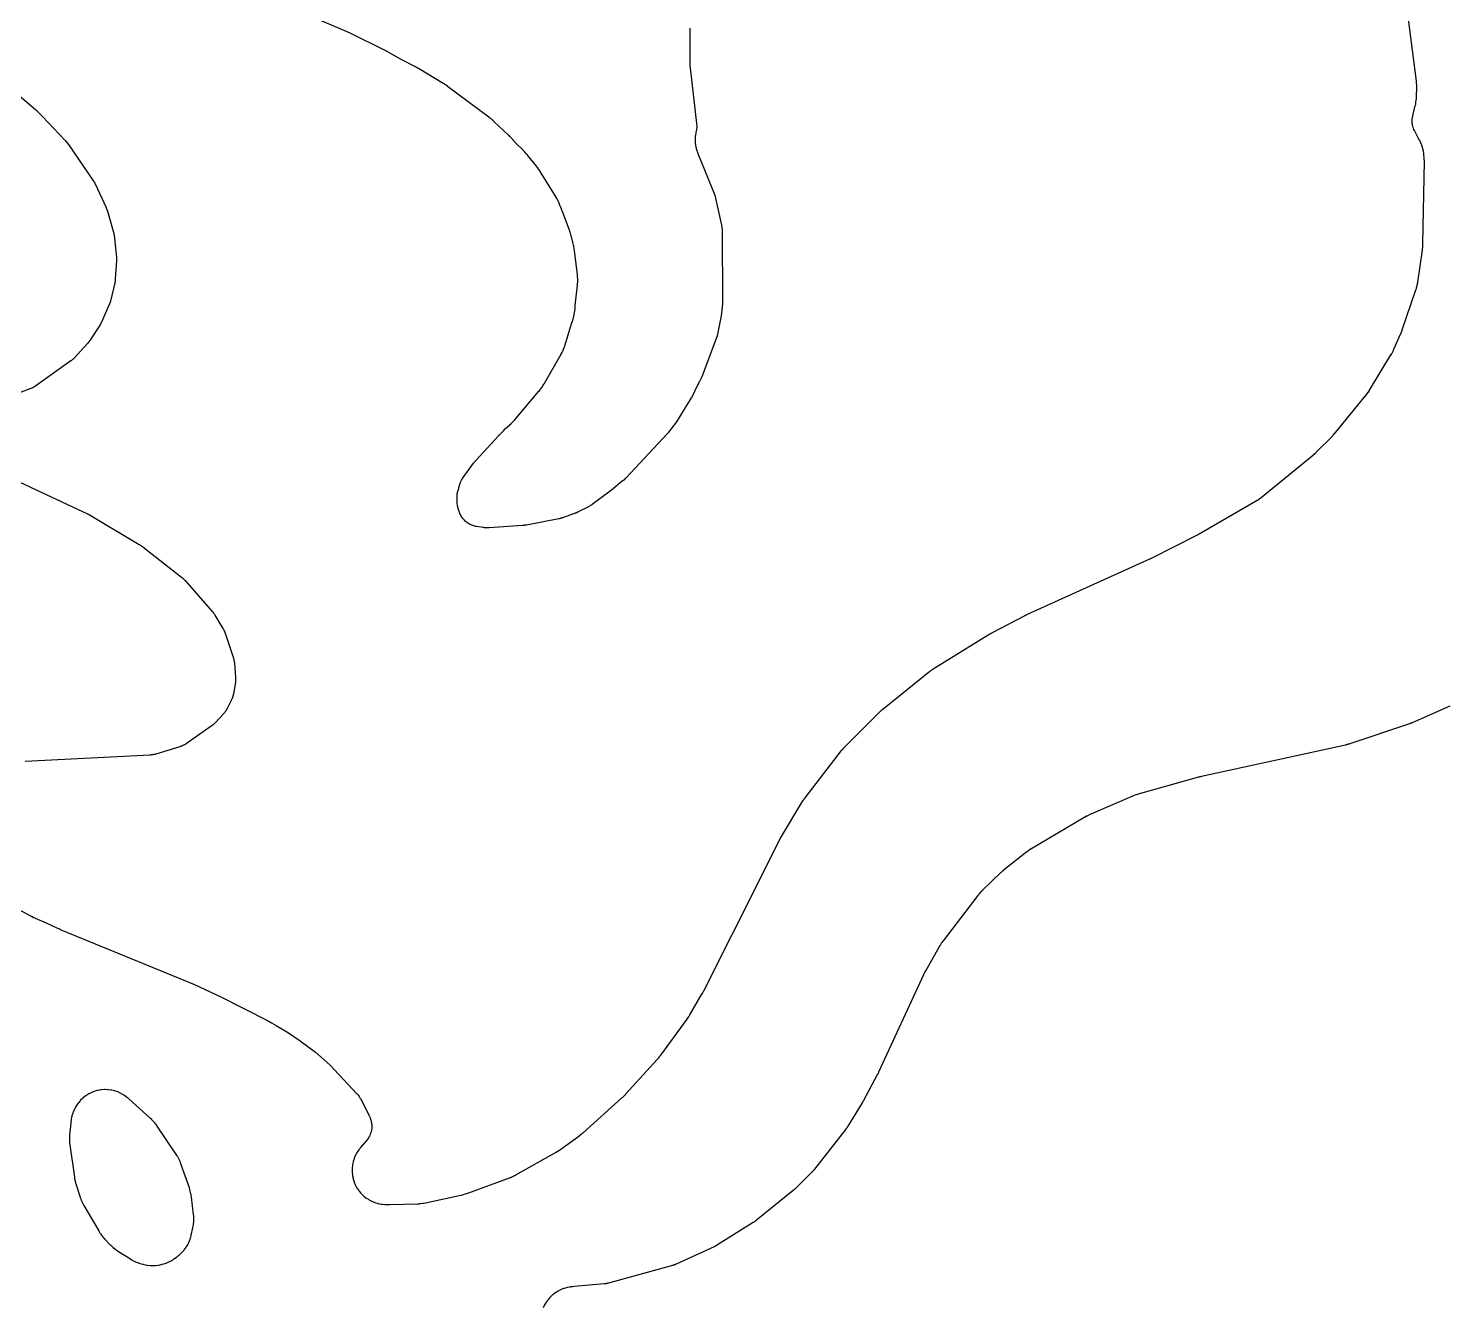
# Model space of a CAD drawing. Header units: millimetres. Extents: x 0 to 300, y 0 to 300.
# Drawn here: x 130.1 to 233.8, y 113.4 to 206.8 of the extents above; entities that cross this region are included whole.
import ezdxf

# ---------------------------------------------------------------- set-up
doc = ezdxf.new("R2010")
doc.units = ezdxf.units.MM
doc.layers.add('CUT', color=7, linetype='CONTINUOUS')

msp = doc.modelspace()

# ---------------------------------------------------------------- linework, layer by layer
at = {"layer": 'CUT'}
for points in [[(129.1322, 142.5927), (130.2944, 141.9676), (130.3077, 141.9607), (130.3944, 141.9168), (130.4078, 141.9102), (130.5181, 141.8578), (130.5317, 141.8515), (130.6205, 141.812), (130.6342, 141.8061), (131.4474, 141.4683), (132.253, 141.0771), (132.2608, 141.0734), (132.3156, 141.0477), (132.3241, 141.0439), (132.3928, 141.013), (132.4012, 141.0093), (132.4559, 140.9857), (132.4649, 140.9819), (142.2694, 136.9457), (144.1982, 136.0679), (147.6075, 134.3345), (147.9014, 134.1623), (148.2235, 133.9736), (148.7695, 133.6537), (149.1372, 133.4383), (149.9815, 132.8534), (151.0929, 132.0103), (152.1545, 131.0892), (154.1285, 128.986), (154.1355, 128.9784), (154.1463, 128.9666), (154.1639, 128.9469), (154.1871, 128.92), (154.2073, 128.8959), (154.21, 128.8924), (154.2434, 128.8483), (154.287, 128.7867), (154.3261, 128.7267), (154.3519, 128.6832), (154.3725, 128.6467), (154.379, 128.6346), (154.3838, 128.6255), (155.0188, 127.4018), (155.0241, 127.3915), (155.0311, 127.3775), (155.0509, 127.3355), (155.0729, 127.2855), (155.1019, 127.2105), (155.1267, 127.1368), (155.1492, 127.0587), (155.1622, 127.0039), (155.172, 126.9577), (155.1748, 126.9426), (155.1768, 126.9312), (155.191, 126.8484), (155.1972, 126.8055), (155.2068, 126.7268), (155.2131, 126.6404), (155.2145, 126.5827), (155.2125, 126.4961), (155.2084, 126.4386), (155.198, 126.3525), (155.1884, 126.2957), (155.1698, 126.2111), (155.1548, 126.1554), (155.1282, 126.0729), (155.1078, 126.019), (155.0734, 125.9395), (155.0479, 125.8877), (155.006, 125.8119), (154.9757, 125.7628), (154.9267, 125.6914), (154.8787, 125.6282), (154.8517, 125.5943), (154.3966, 125.0513), (154.3871, 125.0397), (154.3266, 124.9638), (154.3174, 124.952), (154.2822, 124.9054), (154.2648, 124.8812), (154.157, 124.7229), (154.1259, 124.6719), (154.0356, 124.506), (154.0097, 124.4521), (153.9363, 124.2781), (153.9159, 124.2219), (153.8603, 124.0414), (153.8455, 123.9835), (153.8081, 123.7984), (153.7992, 123.7393), (153.7803, 123.5513), (153.7774, 123.4917), (153.7773, 123.3028), (153.7803, 123.2431), (153.799, 123.0552), (153.8079, 122.9961), (153.8453, 122.8109), (153.86, 122.753), (153.9155, 122.5725), (153.9359, 122.5163), (154.0092, 122.3422), (154.0351, 122.2884), (154.1253, 122.1224), (154.1564, 122.0714), (154.2627, 121.9152), (154.2987, 121.8676), (154.42, 121.7228), (154.4606, 121.6789), (154.5957, 121.5469), (154.6404, 121.5073), (154.7879, 121.3894), (154.8364, 121.3544), (154.995, 121.2517), (155.0467, 121.2218), (155.2146, 121.1354), (155.269, 121.1107), (155.4448, 121.0414), (155.5014, 121.0223), (155.6831, 120.9709), (155.7413, 120.9575), (155.9273, 120.9244), (155.9866, 120.9168), (156.1775, 120.9022), (156.2074, 120.9006), (156.2657, 120.899), (156.2806, 120.8988), (156.3777, 120.8986), (156.3927, 120.8988), (156.5078, 120.9014), (156.5089, 120.9015), (158.5557, 120.9485), (158.57, 120.949), (158.6624, 120.9533), (158.6766, 120.9541), (158.732, 120.9581), (158.7603, 120.9607), (158.9439, 120.9825), (158.9721, 120.9865), (159.0269, 120.9956), (159.0409, 120.9981), (159.1318, 121.0155), (159.1457, 121.0184), (161.7151, 121.5733), (161.7354, 121.5781), (161.8669, 121.6113), (161.887, 121.6168), (162.0504, 121.6642), (162.0704, 121.6703), (162.1992, 121.7126), (162.219, 121.7195), (165.2698, 122.8396), (165.2812, 122.8439), (165.3552, 122.8728), (165.3665, 122.8774), (165.4106, 122.8956), (165.433, 122.9054), (165.5771, 122.9721), (165.599, 122.9828), (165.6415, 123.0046), (165.6523, 123.0103), (165.7222, 123.048), (165.7329, 123.0539), (168.6733, 124.7171), (168.6878, 124.7256), (168.7812, 124.7819), (168.7954, 124.7908), (168.9106, 124.8647), (168.9246, 124.874), (169.0147, 124.9355), (169.0284, 124.9451), (170.3366, 125.8922), (170.349, 125.9015), (170.429, 125.9626), (170.4412, 125.9721), (170.5396, 126.0514), (170.5515, 126.0613), (170.6282, 126.1264), (170.6399, 126.1366), (173.503, 128.6984), (173.5143, 128.7088), (173.5871, 128.7773), (173.5981, 128.788), (173.6872, 128.8764), (173.698, 128.8874), (173.7672, 128.9596), (173.7777, 128.9708), (176.0525, 131.4706), (176.0633, 131.4828), (176.1323, 131.5628), (176.1427, 131.5753), (176.2266, 131.6781), (176.2367, 131.6908), (176.3012, 131.7745), (176.311, 131.7875), (178.2368, 134.4293), (178.2455, 134.4416), (178.3012, 134.5222), (178.3097, 134.5347), (178.3771, 134.6377), (178.3852, 134.6504), (178.4368, 134.7337), (178.4445, 134.7466), (179.3483, 136.2913), (179.3527, 136.2991), (179.3835, 136.3536), (179.3882, 136.362), (179.4255, 136.4305), (179.43, 136.4389), (179.4586, 136.4935), (179.4632, 136.5025), (183.5692, 144.6737), (183.5693, 144.6738), (183.5998, 144.7345), (183.6004, 144.7359), (184.9878, 147.4967), (184.9908, 147.5028), (184.9981, 147.517), (185.0012, 147.523), (185.0088, 147.5375), (185.0127, 147.5449), (185.0219, 147.5621), (185.0258, 147.5695), (185.0305, 147.578), (185.0345, 147.5854), (185.0441, 147.6025), (185.0482, 147.6098), (185.0504, 147.6135), (185.0553, 147.6221), (185.067, 147.6421), (185.0721, 147.6507), (186.6979, 150.3623), (186.7049, 150.3737), (186.7213, 150.4002), (186.7285, 150.4116), (186.7372, 150.4251), (186.7444, 150.4363), (186.7616, 150.4622), (186.769, 150.4732), (186.7776, 150.4859), (186.7852, 150.4968), (186.8032, 150.5222), (186.8109, 150.5331), (186.8205, 150.5462), (186.8284, 150.5569), (186.8471, 150.5818), (186.8552, 150.5924), (189.5183, 154.0332), (189.5271, 154.0444), (189.5479, 154.0704), (189.5568, 154.0814), (189.5679, 154.0948), (189.5771, 154.1057), (189.5986, 154.131), (189.6079, 154.1418), (189.6187, 154.154), (189.6282, 154.1646), (189.6506, 154.1892), (189.6602, 154.1997), (189.6721, 154.2124), (189.6819, 154.2227), (189.7051, 154.2465), (189.715, 154.2567), (192.3349, 156.8773), (192.3435, 156.8859), (192.3638, 156.9056), (192.3726, 156.914), (192.3833, 156.9242), (192.3922, 156.9325), (192.413, 156.9517), (192.422, 156.9598), (192.4323, 156.9692), (192.4414, 156.9772), (192.4627, 156.9958), (192.4719, 157.0038), (192.4832, 157.0134), (192.4925, 157.0211), (192.5143, 157.0392), (192.5237, 157.0469), (195.978, 159.8272), (195.989, 159.8359), (196.0147, 159.8559), (196.0257, 159.8644), (196.0393, 159.8747), (196.0505, 159.883), (196.0768, 159.9022), (196.0882, 159.9104), (196.1013, 159.9196), (196.1127, 159.9276), (196.1396, 159.946), (196.1512, 159.9538), (196.1654, 159.9632), (196.1771, 159.9708), (196.2045, 159.9883), (196.2163, 159.9958), (200.3486, 162.5499), (200.3543, 162.5534), (200.3675, 162.5615), (200.3732, 162.5649), (200.3869, 162.5731), (200.3939, 162.5772), (200.4104, 162.5869), (200.4175, 162.591), (200.4256, 162.5957), (200.4328, 162.5997), (200.4494, 162.6091), (200.4566, 162.613), (200.4603, 162.6151), (200.4688, 162.6197), (200.4887, 162.6303), (200.4973, 162.6349), (202.9218, 163.9001), (202.9264, 163.9025), (202.9373, 163.9081), (202.9419, 163.9104), (202.9529, 163.916), (202.9586, 163.9189), (202.9719, 163.9255), (202.9776, 163.9283), (202.9842, 163.9316), (202.99, 163.9343), (203.0034, 163.9408), (203.0085, 163.9432), (203.0194, 163.9483), (203.035, 163.9555), (203.0419, 163.9587), (212.0376, 168.0206), (212.0435, 168.0233), (212.0844, 168.0423), (212.0907, 168.0453), (212.1415, 168.0696), (212.1476, 168.0726), (212.1875, 168.0923), (212.1941, 168.0955), (215.4632, 169.7565), (215.4701, 169.76), (215.5175, 169.7849), (215.5248, 169.7888), (215.5835, 169.8206), (215.5906, 169.8245), (215.6367, 169.8503), (215.6442, 169.8546), (219.7513, 172.2313), (219.761, 172.2371), (219.8282, 172.2777), (219.8382, 172.2839), (219.8818, 172.3113), (219.9025, 172.325), (220.0299, 172.413), (220.0493, 172.4269), (220.0824, 172.4518), (220.0913, 172.4586), (220.1525, 172.5064), (220.1624, 172.5143), (223.8947, 175.5567), (223.9065, 175.5665), (223.9818, 175.6312), (223.9933, 175.6413), (224.0859, 175.725), (224.0971, 175.7354), (224.1691, 175.8038), (224.18, 175.8145), (225.3611, 176.9967), (225.3713, 177.0072), (225.4366, 177.0758), (225.4465, 177.0865), (225.5264, 177.1746), (225.5361, 177.1856), (225.598, 177.2573), (225.6074, 177.2685), (227.768, 179.8984), (227.7813, 179.9153), (227.866, 180.0263), (227.8788, 180.0436), (227.98, 180.1865), (227.9921, 180.2043), (228.0686, 180.321), (228.0801, 180.3392), (229.6383, 182.9126), (229.6479, 182.9291), (229.7089, 183.0374), (229.718, 183.0542), (229.7901, 183.1925), (229.7987, 183.2096), (229.8526, 183.3216), (229.8606, 183.3389), (230.3463, 184.4355), (230.3516, 184.4477), (230.3846, 184.527), (230.3896, 184.5392), (230.4289, 184.6397), (230.4335, 184.652), (230.4631, 184.7327), (230.4675, 184.7452), (231.4627, 187.662), (231.467, 187.6752), (231.4941, 187.7608), (231.4981, 187.774), (231.5131, 187.8259), (231.5202, 187.8526), (231.5623, 188.0271), (231.5682, 188.0541), (231.5784, 188.1071), (231.5809, 188.1207), (231.5959, 188.2092), (231.598, 188.2229), (231.9381, 190.5587), (231.9406, 190.5777), (231.9546, 190.7014), (231.9564, 190.7204), (231.969, 190.8762), (231.9702, 190.8953), (231.9763, 191.0196), (231.9769, 191.0388), (232.0784, 197.0667), (232.0785, 197.0839), (232.0772, 197.1958), (232.0767, 197.213), (232.074, 197.2801), (232.0716, 197.3144), (232.0498, 197.5369), (232.0454, 197.5711), (232.035, 197.6374), (232.0321, 197.6544), (232.0116, 197.7643), (232.0083, 197.7812), (231.9888, 197.8712), (231.9857, 197.8848), (231.9647, 197.9724), (231.9613, 197.9858), (231.9474, 198.0382), (231.9397, 198.0648), (231.8863, 198.2343), (231.8672, 198.2863), (231.7984, 198.4502), (231.7871, 198.4755), (231.7639, 198.5244), (231.7578, 198.5368), (231.7172, 198.6173), (231.7108, 198.6296), (231.375, 199.2592), (231.3541, 199.3011), (231.3177, 199.3789), (231.2824, 199.4657), (231.262, 199.5246), (231.2359, 199.6146), (231.2217, 199.6753), (231.2052, 199.7675), (231.1974, 199.8294), (231.1905, 199.9228), (231.1892, 199.9852), (231.1921, 200.0788), (231.1973, 200.141), (231.2099, 200.2338), (231.2259, 200.3182), (231.2358, 200.364), (231.3213, 200.7145), (231.419, 201.1153), (231.4226, 201.131), (231.4446, 201.233), (231.4478, 201.2487), (231.4593, 201.3103), (231.4644, 201.342), (231.4919, 201.5487), (231.4953, 201.5807), (231.5002, 201.6431), (231.5012, 201.6591), (231.5066, 201.7633), (231.5073, 201.7794), (231.5237, 202.4335), (231.5239, 202.4442), (231.5244, 202.519), (231.5244, 202.5302), (231.5238, 202.5793), (231.5231, 202.6029), (231.5156, 202.75), (231.514, 202.7727), (231.5105, 202.812), (231.5095, 202.8227), (231.5016, 202.8962), (231.5002, 202.9082), (230.2987, 212.3523)], [(178.4312, 206.7606), (178.431, 206.747), (178.4304, 204.3046), (178.4307, 204.287), (178.434, 204.1728), (178.4348, 204.1552), (178.4431, 204.0121), (178.4444, 203.9946), (178.4544, 203.8808), (178.4562, 203.8633), (178.9335, 199.8008), (178.938, 199.7502), (178.9429, 199.6705), (178.9437, 199.6506), (178.9437, 199.65), (178.9438, 199.6273), (178.9438, 199.6173), (178.9439, 199.6007), (178.9435, 199.5498), (178.9401, 199.4911), (178.9307, 199.4032), (178.9182, 199.3232), (178.9103, 199.2798), (178.9079, 199.2687), (178.8825, 199.1509), (178.8772, 199.1236), (178.8477, 198.9479), (178.841, 198.8929), (178.8282, 198.7195), (178.8266, 198.6643), (178.8298, 198.4897), (178.8333, 198.4346), (178.8525, 198.2611), (178.8611, 198.2066), (178.8962, 198.0355), (178.9097, 197.982), (178.961, 197.8126), (178.9697, 197.7864), (178.9877, 197.7356), (178.9924, 197.7226), (179.0243, 197.6387), (179.0294, 197.6259), (180.269, 194.5779), (180.7539, 192.385), (180.7563, 192.3736), (180.7595, 192.3583), (180.7678, 192.3124), (180.7796, 192.2356), (180.7842, 192.2016), (180.7875, 192.1674), (180.7916, 192.1131), (180.7919, 192.1025), (180.7921, 192.0894), (180.7922, 192.0797), (180.8172, 186.6364), (180.7361, 185.7771), (180.4792, 184.5469), (180.4575, 184.4432), (180.4527, 184.4198), (180.4279, 184.3013), (179.3665, 181.4374), (179.3093, 181.322), (179.2596, 181.2217), (179.1383, 180.9768), (179.0315, 180.7613), (178.5503, 179.7899), (178.5436, 179.779), (177.4571, 178.0374), (177.0533, 177.4942), (176.9153, 177.3086), (176.9026, 177.2915), (176.8641, 177.2397), (176.8205, 177.1811), (173.7596, 173.9275), (173.7494, 173.9167), (173.7252, 173.8919), (173.7175, 173.8841), (173.6114, 173.7836), (173.6064, 173.779), (173.5952, 173.7692), (173.5816, 173.7573), (173.5703, 173.7476), (173.5438, 173.7253), (173.5324, 173.7158), (172.7092, 173.0448), (171.3149, 172.002), (171.3069, 171.9961), (171.2946, 171.9871), (171.2739, 171.9724), (171.2459, 171.9532), (171.2208, 171.9365), (171.2006, 171.9236), (171.1891, 171.9163), (171.1847, 171.9136), (171.1593, 171.8984), (171.1021, 171.8656), (171.0674, 171.8467), (171.0556, 171.8405), (171.0468, 171.836), (170.2889, 171.4544), (170.2766, 171.4483), (170.2478, 171.4344), (170.2354, 171.4285), (170.2202, 171.4214), (170.2078, 171.4157), (170.1786, 171.4026), (170.166, 171.3971), (170.1515, 171.3909), (170.1389, 171.3856), (170.1093, 171.3734), (170.0965, 171.3683), (170.081, 171.3622), (170.0682, 171.3572), (170.0382, 171.346), (170.0253, 171.3412), (169.1473, 171.0261), (169.1406, 171.0237), (169.1248, 171.0182), (169.1219, 171.0172), (169.0912, 171.0072), (169.0294, 170.9882), (169.008, 170.9821), (168.9781, 170.9745), (168.8985, 170.9561), (168.8641, 170.9488), (166.5094, 170.4996), (166.4962, 170.4972), (166.4653, 170.4917), (166.452, 170.4895), (166.4361, 170.487), (166.4229, 170.485), (166.3921, 170.4805), (166.3789, 170.4787), (166.3637, 170.4767), (166.3504, 170.4751), (166.3194, 170.4715), (166.3061, 170.4701), (166.2899, 170.4685), (166.2766, 170.4673), (166.2455, 170.4646), (166.2321, 170.4636), (163.7788, 170.2927), (163.7663, 170.2919), (163.7493, 170.291), (163.6989, 170.2896), (163.6148, 170.2896), (163.5777, 170.2904), (163.5406, 170.2928), (163.4568, 170.2999), (163.4067, 170.3055), (163.3898, 170.3079), (163.3774, 170.3098), (162.8612, 170.3902), (162.8189, 170.3978), (162.7417, 170.4137), (162.6583, 170.435), (162.6036, 170.4518), (162.5227, 170.481), (162.4698, 170.5029), (162.392, 170.5397), (162.3414, 170.5666), (162.2675, 170.6106), (162.2198, 170.6423), (162.1504, 170.6931), (162.1059, 170.7292), (162.0417, 170.7865), (161.9854, 170.8417), (161.9555, 170.8725), (161.9464, 170.8824), (161.9145, 170.9187), (161.8579, 170.9869), (161.8002, 171.0645), (161.7647, 171.1181), (161.7156, 171.2015), (161.686, 171.2586), (161.6462, 171.3467), (161.6142, 171.4293), (161.5979, 171.4748), (161.5262, 171.6935), (161.5226, 171.7048), (161.5178, 171.7201), (161.5048, 171.7658), (161.4909, 171.82), (161.4742, 171.9007), (161.4615, 171.9794), (161.4522, 172.0621), (161.4483, 172.1197), (161.4464, 172.168), (161.4462, 172.1837), (161.4462, 172.1956), (161.4463, 172.5602), (161.4464, 172.5709), (161.4466, 172.5876), (161.4473, 172.6151), (161.4489, 172.6519), (161.4509, 172.6846), (161.4513, 172.6892), (161.4577, 172.7465), (161.4689, 172.8242), (161.4826, 172.8975), (161.4944, 172.9487), (161.5052, 172.991), (161.5091, 173.0047), (161.512, 173.015), (161.6463, 173.4706), (161.6501, 173.4829), (161.6552, 173.4995), (161.6719, 173.5482), (161.693, 173.6048), (161.7284, 173.6866), (161.7665, 173.764), (161.8103, 173.8428), (161.8432, 173.8956), (161.872, 173.939), (161.8819, 173.953), (161.8894, 173.9634), (162.6464, 175.0023), (162.6536, 175.012), (162.6704, 175.0345), (162.6777, 175.0441), (162.6867, 175.0557), (162.6941, 175.0652), (162.7115, 175.0872), (162.7191, 175.0966), (162.7278, 175.1074), (162.7355, 175.1167), (162.7535, 175.1382), (162.7613, 175.1474), (162.7709, 175.1585), (162.7788, 175.1676), (162.7974, 175.1887), (162.8054, 175.1977), (164.4808, 177.0447), (164.4847, 177.0477), (164.4957, 177.0568), (164.5384, 177.0927), (164.5598, 177.1116), (164.6959, 177.2376), (164.7163, 177.2575), (164.7554, 177.2973), (164.7653, 177.3076), (164.8287, 177.3754), (164.8383, 177.3859), (164.9838, 177.549), (165.2986, 177.8215), (165.3068, 177.8288), (165.3634, 177.8797), (165.3718, 177.8873), (165.4083, 177.9214), (165.4256, 177.9382), (165.5311, 178.0449), (165.5471, 178.0617), (165.5742, 178.0913), (165.5815, 178.0994), (165.6313, 178.1559), (165.6393, 178.1651), (167.4204, 180.2681), (167.4293, 180.2788), (167.4861, 180.3493), (167.4948, 180.3602), (167.528, 180.4033), (167.5445, 180.4258), (167.6481, 180.5742), (167.6636, 180.5974), (167.6748, 180.6151), (167.6865, 180.6322), (167.7206, 180.6847), (167.7292, 180.6982), (167.7836, 180.7871), (167.7918, 180.8008), (169.042, 182.9695), (169.0506, 182.985), (169.1051, 183.0862), (169.1132, 183.1019), (169.1441, 183.1636), (169.159, 183.1956), (169.2495, 183.4067), (169.2625, 183.4396), (169.2858, 183.5045), (169.2916, 183.5212), (169.3274, 183.6304), (169.3326, 183.6473), (169.672, 184.7964), (169.8528, 185.3212), (169.858, 185.337), (169.8903, 185.4399), (169.895, 185.4559), (169.9015, 185.4788), (169.9019, 185.48), (169.9066, 185.4958), (169.9242, 185.5578), (169.9323, 185.5899), (169.9793, 185.7993), (169.9856, 185.8317), (169.9962, 185.8953), (169.9987, 185.9116), (170.0055, 185.9607), (170.028, 186.0695), (170.0361, 186.1188), (170.0554, 186.2779), (170.0579, 186.3028), (170.0617, 186.3515), (170.0626, 186.3639), (170.0673, 186.445), (170.0679, 186.4575), (170.0706, 186.5299), (170.2349, 188.0097), (170.2365, 188.027), (170.2457, 188.1399), (170.2469, 188.1572), (170.2505, 188.2251), (170.2513, 188.2599), (170.25, 188.4861), (170.2488, 188.5209), (170.2463, 188.5607), (170.2462, 188.5624), (170.2419, 188.6297), (170.2405, 188.6469), (170.23, 188.7588), (170.2281, 188.776), (170.2276, 188.7799), (169.9909, 190.7002), (169.9888, 190.7159), (169.9735, 190.8177), (169.971, 190.8333), (169.9602, 190.8942), (169.9538, 190.9252), (169.9073, 191.1257), (169.8993, 191.1563), (169.8821, 191.2157), (169.8775, 191.2309), (169.8464, 191.329), (169.8414, 191.3441), (169.8409, 191.3455), (169.8113, 191.4308), (169.7959, 191.5138), (169.7929, 191.5291), (169.7803, 191.5886), (169.773, 191.6189), (169.7208, 191.8146), (169.712, 191.8446), (169.6932, 191.9025), (169.6882, 191.9172), (169.6546, 192.0128), (169.6492, 192.0275), (169.1609, 193.3059), (169.1294, 193.3969), (169.1285, 193.3996), (169.1234, 193.4135), (169.0895, 193.504), (169.0841, 193.5178), (169.0624, 193.5717), (169.0506, 193.5989), (169.0415, 193.6187), (168.9342, 193.8995), (168.929, 193.9126), (168.8942, 193.9977), (168.8887, 194.0107), (168.8666, 194.0613), (168.8547, 194.087), (168.7733, 194.2517), (168.7601, 194.2767), (168.7334, 194.325), (168.7264, 194.3373), (168.6799, 194.4166), (168.6726, 194.4287), (167.5099, 196.3108), (167.4996, 196.327), (167.4307, 196.431), (167.4198, 196.4468), (167.3292, 196.5744), (167.3179, 196.5898), (167.2425, 196.6892), (167.2306, 196.7043), (166.587, 197.498), (166.5765, 197.5107), (166.5065, 197.5922), (166.4956, 197.6046), (166.405, 197.7045), (166.3937, 197.7166), (166.3194, 197.7942), (166.3078, 197.806), (165.7154, 198.3911), (165.5146, 198.628), (165.5036, 198.6407), (165.4306, 198.7221), (165.4192, 198.7344), (165.3248, 198.8339), (165.3131, 198.846), (165.3021, 198.8569), (165.2345, 198.9243), (165.2224, 198.9361), (164.1387, 199.9585), (164.1261, 199.9701), (164.0431, 200.044), (164.0302, 200.0552), (164.0264, 200.0584), (164.0195, 200.0645), (164.0066, 200.0757), (163.8999, 200.1653), (163.8867, 200.1761), (163.7997, 200.2451), (163.7862, 200.2555), (163.7555, 200.2784), (163.7505, 200.2823), (160.7551, 202.5226), (160.7427, 202.5316), (160.6621, 202.5888), (160.6495, 202.5974), (160.5465, 202.6667), (160.5337, 202.675), (160.4502, 202.7281), (160.4373, 202.736), (158.6349, 203.8182), (158.6268, 203.8229), (158.5706, 203.8555), (158.5619, 203.8604), (158.4912, 203.8999), (158.4826, 203.9046), (158.4262, 203.9348), (158.4169, 203.9397), (157.3604, 204.4825), (156.2965, 205.0875), (156.2889, 205.0917), (156.2359, 205.1209), (156.2277, 205.1253), (156.161, 205.1606), (156.1529, 205.1648), (156.0998, 205.1919), (156.0911, 205.1963), (153.6379, 206.398), (153.631, 206.4013), (153.583, 206.4241), (153.5755, 206.4275), (153.5152, 206.4551), (153.5078, 206.4584), (153.4642, 206.4777), (153.4258, 206.4951), (153.4159, 206.4994), (151.4182, 207.36)], [(129.3432, 201.9595), (130.6545, 200.8298), (130.6614, 200.8238), (130.6775, 200.8096), (130.6844, 200.8035), (130.6928, 200.796), (130.6996, 200.7898), (130.7122, 200.7782), (130.7137, 200.7768), (130.7295, 200.7618), (130.7362, 200.7553), (130.7443, 200.7473), (130.751, 200.7408), (130.7664, 200.7255), (130.773, 200.7188), (131.1727, 200.3127), (132.8288, 198.5615), (132.8294, 198.5607), (132.8312, 198.5584), (132.8429, 198.5439), (133.0571, 198.2766), (134.8548, 195.6725), (134.8602, 195.6646), (134.8685, 195.6523), (134.8818, 195.632), (134.8992, 195.6048), (134.9142, 195.5802), (134.9259, 195.5605), (134.9325, 195.5491), (134.935, 195.5449), (134.9487, 195.5201), (134.9783, 195.4644), (134.9953, 195.4306), (135.0008, 195.4191), (135.0049, 195.4105), (135.81, 193.6823), (135.8138, 193.6741), (135.8197, 193.6612), (135.8291, 193.6398), (135.8412, 193.6109), (135.8517, 193.5852), (135.8596, 193.5646), (135.8641, 193.5528), (135.8657, 193.5484), (135.8749, 193.5226), (135.8942, 193.465), (135.9052, 193.4303), (135.9086, 193.4184), (135.9111, 193.4097), (136.3702, 191.7769), (136.3705, 191.7757), (136.3842, 191.7223), (136.3859, 191.7157), (136.3897, 191.7001), (136.3899, 191.6996), (136.3905, 191.697), (136.3969, 191.6682), (136.4016, 191.6453), (136.4042, 191.6322), (136.4051, 191.6274), (136.4101, 191.5989), (136.4201, 191.5353), (136.4253, 191.4971), (136.4268, 191.4841), (136.4278, 191.4745), (136.4831, 190.937), (136.571, 190.0572), (136.5719, 190.0476), (136.5732, 190.0325), (136.5751, 190.0079), (136.5771, 189.9756), (136.5784, 189.9466), (136.5791, 189.9233), (136.5793, 189.9101), (136.5794, 189.9052), (136.5794, 189.8765), (136.5785, 189.827), (136.5774, 189.7975), (136.5766, 189.7844), (136.576, 189.7747), (136.4838, 188.4594), (136.4833, 188.4522), (136.482, 188.4353), (136.4817, 188.4322), (136.4784, 188.3996), (136.4707, 188.3344), (136.4685, 188.3177), (136.468, 188.3145), (136.4673, 188.3099), (136.4658, 188.3006), (136.4625, 188.2813), (136.447, 188.1999), (136.4401, 188.1673), (136.1312, 186.8521), (136.1288, 186.842), (136.1249, 186.8262), (136.118, 186.8002), (136.1083, 186.7655), (136.0992, 186.7348), (136.0978, 186.7303), (136.0919, 186.7137), (136.0673, 186.6476), (136.0516, 186.6083), (136.0459, 186.5952), (136.0417, 186.5855), (135.4951, 185.347), (135.4914, 185.3386), (135.4855, 185.3256), (135.4755, 185.3043), (135.4617, 185.2759), (135.449, 185.2508), (135.4386, 185.2311), (135.4327, 185.2198), (135.4304, 185.2157), (135.4169, 185.1916), (135.3897, 185.1451), (135.3794, 185.1282), (135.3728, 185.1178), (135.3678, 185.1101), (134.6216, 183.9675), (134.6176, 183.9614), (134.6082, 183.9473), (134.6065, 183.9447), (134.5963, 183.9301), (134.5626, 183.8835), (134.549, 183.8653), (134.5293, 183.8407), (134.4756, 183.7767), (134.4521, 183.7497), (133.4856, 182.6857), (133.4808, 182.6805), (133.477, 182.6763), (133.4218, 182.6233), (133.3955, 182.5991), (133.3683, 182.5759), (133.3056, 182.5247), (133.2672, 182.495), (133.254, 182.4854), (133.2441, 182.4783), (130.6712, 180.652), (130.6615, 180.6452), (130.6483, 180.6361), (130.6086, 180.6103), (130.5413, 180.5689), (130.5112, 180.5511), (130.4804, 180.5346), (130.4255, 180.5066), (130.3777, 180.4852), (130.3378, 180.4685), (130.3242, 180.4632), (130.3141, 180.4593), (127.658, 179.4593)], [(128.3742, 174.1528), (134.4455, 171.3198), (134.4557, 171.315), (134.4795, 171.3035), (134.4896, 171.2985), (134.502, 171.2924), (134.5121, 171.2873), (134.5355, 171.2752), (134.5455, 171.27), (134.557, 171.2639), (134.567, 171.2586), (134.5901, 171.246), (134.6, 171.2405), (134.6121, 171.2337), (134.6219, 171.2281), (134.6447, 171.2149), (134.6545, 171.2092), (138.2369, 169.076), (138.2491, 169.0686), (138.2775, 169.051), (138.2896, 169.0434), (138.3043, 169.034), (138.3163, 169.0262), (138.3442, 169.0078), (138.356, 168.9998), (138.3696, 168.9905), (138.3813, 168.9823), (138.4086, 168.963), (138.4202, 168.9547), (138.4343, 168.9443), (138.4457, 168.9358), (138.4723, 168.9156), (138.4837, 168.9069), (141.3185, 166.6873), (141.3266, 166.6809), (141.339, 166.6709), (141.3592, 166.6542), (141.3861, 166.6314), (141.4096, 166.6107), (141.4279, 166.5939), (141.4383, 166.5843), (141.4422, 166.5807), (141.4642, 166.5592), (141.5124, 166.5106), (141.5406, 166.4808), (141.5499, 166.4706), (141.5567, 166.4629), (143.5612, 164.1967), (143.5681, 164.1888), (143.5788, 164.1765), (143.596, 164.156), (143.6187, 164.128), (143.6385, 164.1028), (143.6538, 164.0826), (143.6624, 164.0709), (143.6656, 164.0666), (143.6837, 164.0409), (143.723, 163.983), (143.7457, 163.9478), (143.7531, 163.9357), (143.7585, 163.9268), (144.3396, 162.9527), (144.3456, 162.9424), (144.3537, 162.9285), (144.3765, 162.8865), (144.4127, 162.8156), (144.4281, 162.7839), (144.4422, 162.7516), (144.4726, 162.678), (144.4896, 162.6333), (144.495, 162.6181), (144.4989, 162.6069), (145.0946, 160.8419), (145.0989, 160.8289), (145.1045, 160.8114), (145.1196, 160.7588), (145.1422, 160.6704), (145.1512, 160.6311), (145.1585, 160.5915), (145.1729, 160.5014), (145.1798, 160.4472), (145.1816, 160.4288), (145.1829, 160.4152), (145.2663, 159.4034), (145.267, 159.3941), (145.2681, 159.3797), (145.2695, 159.3559), (145.2709, 159.3238), (145.2718, 159.2954), (145.2718, 159.2914), (145.2711, 159.2414), (145.2683, 159.1733), (145.2633, 159.1088), (145.2581, 159.0633), (145.253, 159.0257), (145.2511, 159.0135), (145.2496, 159.0043), (145.1121, 158.1851), (145.1102, 158.1741), (145.1075, 158.1593), (145.0985, 158.1156), (145.0866, 158.0645), (145.0659, 157.99), (145.0428, 157.9189), (145.0155, 157.8457), (144.9944, 157.7958), (144.9756, 157.7545), (144.9692, 157.7412), (144.9642, 157.7312), (144.6547, 157.1121), (144.65, 157.103), (144.6428, 157.0889), (144.6305, 157.0658), (144.6135, 157.0351), (144.598, 157.0081), (144.5958, 157.0043), (144.5662, 156.9581), (144.5241, 156.8965), (144.4818, 156.8396), (144.4504, 156.8006), (144.4235, 156.7688), (144.4146, 156.7587), (144.4078, 156.7511), (143.7952, 156.0748), (143.7865, 156.0653), (143.7747, 156.0527), (143.7387, 156.0162), (143.6769, 155.9571), (143.6491, 155.9315), (143.6202, 155.9072), (143.5536, 155.8536), (143.5127, 155.8226), (143.4987, 155.8125), (143.4882, 155.8051), (141.6502, 154.5291), (141.6405, 154.5225), (141.6274, 154.5136), (141.5879, 154.4884), (141.5406, 154.4599), (141.4692, 154.4212), (141.3984, 154.3869), (141.3229, 154.3545), (141.2697, 154.3344), (141.2246, 154.3188), (141.2098, 154.3141), (141.1986, 154.3107), (139.4443, 153.7794), (139.4312, 153.7755), (139.4135, 153.7705), (139.3605, 153.757), (139.2716, 153.7373), (139.2321, 153.7295), (139.1923, 153.7235), (139.1019, 153.7119), (139.0475, 153.7066), (139.0291, 153.7054), (139.0155, 153.7046), (129.9031, 153.2385)], [(233.9358, 157.2758), (231.1977, 156.0611), (231.1878, 156.0568), (231.1647, 156.0469), (231.1548, 156.0427), (231.1426, 156.0376), (231.1327, 156.0335), (231.1093, 156.0242), (231.0993, 156.0202), (231.0877, 156.0158), (231.0777, 156.0119), (231.0541, 156.0031), (231.044, 155.9994), (231.0316, 155.9949), (231.0215, 155.9914), (230.9977, 155.9831), (230.9875, 155.9797), (226.567, 154.5061), (226.5556, 154.5024), (226.5289, 154.4939), (226.5175, 154.4903), (226.5035, 154.486), (226.492, 154.4826), (226.4651, 154.4748), (226.4535, 154.4716), (226.4402, 154.4679), (226.4286, 154.4648), (226.4015, 154.4577), (226.3899, 154.4548), (226.3757, 154.4513), (226.364, 154.4485), (226.3367, 154.4421), (226.325, 154.4395), (215.8008, 152.1402), (215.793, 152.1385), (215.7388, 152.1259), (215.7305, 152.1239), (215.6632, 152.1072), (215.655, 152.1051), (215.602, 152.0912), (215.5933, 152.0889), (211.347, 150.9058), (211.3281, 150.9002), (211.2059, 150.8619), (211.1873, 150.8556), (211.0357, 150.8025), (211.0172, 150.7956), (210.8979, 150.7493), (210.8796, 150.7419), (207.7262, 149.3973), (207.7081, 149.3892), (207.5912, 149.3347), (207.5733, 149.326), (207.429, 149.2528), (207.4114, 149.2436), (207.2984, 149.1815), (207.2812, 149.1716), (203.3423, 146.8352), (203.3252, 146.8247), (203.2153, 146.7544), (203.1986, 146.7433), (203.0637, 146.6505), (203.0474, 146.6389), (202.9424, 146.5614), (202.9264, 146.5492), (201.4345, 145.369), (201.4231, 145.3597), (201.3493, 145.2984), (201.3381, 145.2888), (201.2474, 145.2096), (201.2365, 145.1997), (201.1658, 145.1348), (201.1551, 145.1247), (199.7896, 143.8069), (199.7822, 143.7996), (199.7305, 143.748), (199.7229, 143.7402), (199.6896, 143.7058), (199.6739, 143.6889), (199.5781, 143.5816), (199.5636, 143.5648), (199.5391, 143.5351), (199.5325, 143.527), (199.4874, 143.4707), (199.4801, 143.4614), (196.9313, 140.1441), (196.9188, 140.1273), (196.8394, 140.0162), (196.8275, 139.9988), (196.7329, 139.8561), (196.7216, 139.8384), (196.6503, 139.722), (196.6396, 139.7039), (195.6376, 137.9336), (195.6316, 137.9226), (195.5929, 137.8509), (195.5871, 137.8398), (195.5405, 137.7488), (195.5349, 137.7376), (195.4993, 137.6643), (195.4939, 137.653), (192.222, 130.5466), (192.2196, 130.5414), (192.2139, 130.5292), (192.2114, 130.524), (192.2055, 130.5116), (192.2025, 130.5052), (192.1952, 130.4903), (192.1921, 130.484), (192.1885, 130.4766), (192.1853, 130.4702), (192.1778, 130.4554), (192.1746, 130.4491), (192.1729, 130.4458), (192.169, 130.4384), (192.1599, 130.4211), (192.1559, 130.4137), (191.09, 128.4365), (191.0876, 128.4321), (191.082, 128.4218), (191.0795, 128.4173), (191.0738, 128.407), (191.0708, 128.4016), (191.0637, 128.389), (191.0607, 128.3837), (191.0572, 128.3775), (191.0541, 128.3722), (191.0468, 128.3597), (191.0441, 128.355), (191.0381, 128.345), (191.0296, 128.3307), (191.0258, 128.3245), (189.9827, 126.6205), (189.9758, 126.6095), (189.9597, 126.584), (189.9527, 126.5731), (189.9441, 126.56), (189.937, 126.5493), (189.9203, 126.5243), (189.913, 126.5137), (189.9045, 126.5015), (189.8971, 126.491), (189.8796, 126.4665), (189.872, 126.4561), (189.8627, 126.4434), (189.855, 126.4331), (189.8368, 126.4091), (189.8289, 126.3989), (187.5401, 123.4742), (187.5316, 123.4635), (187.5116, 123.4388), (187.503, 123.4282), (187.4924, 123.4154), (187.4835, 123.405), (187.4628, 123.3809), (187.4539, 123.3706), (187.4435, 123.3589), (187.4344, 123.3487), (187.4129, 123.3252), (187.4036, 123.3152), (187.3922, 123.3031), (187.3828, 123.2933), (187.3607, 123.2704), (187.3511, 123.2607), (186.1692, 122.0784), (186.1607, 122.0701), (186.1409, 122.0508), (186.1324, 122.0426), (186.1219, 122.0326), (186.1132, 122.0245), (186.0929, 122.0057), (186.0842, 121.9977), (186.074, 121.9886), (186.0652, 121.9807), (186.0444, 121.9625), (186.0354, 121.9548), (186.0244, 121.9454), (186.0153, 121.9377), (185.994, 121.92), (185.9849, 121.9125), (183.3018, 119.7421), (183.2911, 119.7336), (183.266, 119.7139), (183.2552, 119.7056), (183.2419, 119.6955), (183.231, 119.6873), (183.2053, 119.6684), (183.1942, 119.6604), (183.1814, 119.6513), (183.1702, 119.6434), (183.144, 119.6253), (183.1327, 119.6176), (183.1188, 119.6084), (183.1074, 119.6008), (183.0806, 119.5835), (183.0691, 119.5762), (180.4723, 117.953), (180.4599, 117.9454), (180.431, 117.928), (180.4186, 117.9206), (180.4033, 117.9118), (180.3907, 117.9046), (180.3613, 117.8881), (180.3486, 117.8811), (180.334, 117.8732), (180.3212, 117.8665), (180.2912, 117.8509), (180.2783, 117.8444), (180.2625, 117.8365), (180.2495, 117.8302), (180.219, 117.8156), (180.2059, 117.8094), (177.4453, 116.5434), (177.4371, 116.5397), (177.4243, 116.534), (177.4031, 116.5248), (177.3744, 116.5129), (177.3488, 116.5027), (177.3283, 116.4949), (177.3166, 116.4906), (177.3122, 116.489), (177.2867, 116.4801), (177.2295, 116.4612), (177.195, 116.4505), (177.1832, 116.4471), (177.1746, 116.4447), (172.5097, 115.1563), (172.4998, 115.1536), (172.4844, 115.1495), (172.4589, 115.1432), (172.4245, 115.1352), (172.3939, 115.1286), (172.3695, 115.1238), (172.3555, 115.1212), (172.3503, 115.1203), (172.3199, 115.1153), (172.2522, 115.1055), (172.2114, 115.1005), (172.1976, 115.0992), (172.1874, 115.0982), (170.0017, 114.9076), (169.8862, 114.8975), (169.8718, 114.896), (169.7785, 114.8856), (169.7641, 114.8839), (169.7082, 114.8763), (169.6797, 114.8717), (169.4976, 114.8379), (169.4414, 114.8247), (169.2658, 114.7742), (169.2111, 114.7556), (169.0412, 114.6886), (168.9886, 114.6648), (168.8259, 114.5817), (168.7758, 114.553), (168.6219, 114.4546), (168.5747, 114.4212), (168.431, 114.3085), (168.3873, 114.2707), (168.2551, 114.1447), (168.2152, 114.1029), (168.0957, 113.9647), (168.0601, 113.9193), (167.9544, 113.7703), (167.9233, 113.7216), (167.8325, 113.5632), (167.8062, 113.5117), (167.731, 113.3452)]]:
    msp.add_lwpolyline(points, dxfattribs=at)
msp.add_lwpolyline([(133.2289, 126.8454), (133.1494, 125.9734), (133.1481, 125.9564), (133.1411, 125.8456), (133.1403, 125.8286), (133.138, 125.762), (133.1379, 125.7279), (133.1429, 125.5062), (133.1447, 125.4721), (133.15, 125.4057), (133.1516, 125.3887), (133.1636, 125.2784), (133.1657, 125.2614), (133.4929, 122.8824), (133.4949, 122.8691), (133.5088, 122.7824), (133.5111, 122.7691), (133.5206, 122.7173), (133.5261, 122.6908), (133.5655, 122.5199), (133.5722, 122.4937), (133.5863, 122.4429), (133.5901, 122.43), (133.6155, 122.346), (133.6196, 122.3331), (133.9187, 121.4205), (133.9238, 121.4055), (133.9586, 121.3081), (133.9642, 121.2932), (133.9866, 121.2353), (133.9989, 121.2059), (134.0838, 121.0174), (134.0976, 120.9887), (134.126, 120.9335), (134.1335, 120.9195), (134.1833, 120.8288), (134.1912, 120.815), (135.2708, 118.9677), (135.2801, 118.9523), (135.342, 118.8533), (135.3518, 118.8382), (135.3907, 118.7799), (135.4115, 118.7507), (135.5525, 118.5647), (135.575, 118.5368), (135.6206, 118.4836), (135.6325, 118.4701), (135.7111, 118.3838), (135.7234, 118.3707), (136.1423, 117.9373), (136.155, 117.9246), (136.2386, 117.8432), (136.2517, 117.8308), (136.3033, 117.7835), (136.3304, 117.76), (136.5114, 117.6129), (136.54, 117.5911), (136.5968, 117.5502), (136.6116, 117.54), (136.7084, 117.4748), (136.7234, 117.465), (137.589, 116.9188), (137.6006, 116.9117), (137.6762, 116.8664), (137.6879, 116.8595), (137.734, 116.8333), (137.7579, 116.8204), (137.9127, 116.7413), (137.9621, 116.7188), (138.1235, 116.654), (138.1489, 116.6444), (138.1989, 116.6269), (138.2118, 116.6226), (138.2957, 116.5954), (138.3086, 116.5913), (138.3894, 116.5671), (138.4036, 116.563), (138.4966, 116.5376), (138.511, 116.5338), (138.5672, 116.52), (138.5962, 116.5136), (138.7829, 116.4772), (138.8416, 116.4687), (139.0309, 116.4509), (139.0605, 116.4489), (139.1184, 116.4463), (139.1332, 116.4459), (139.2189, 116.4442), (139.2478, 116.4443), (139.328, 116.4466), (139.3421, 116.4472), (139.397, 116.4501), (139.4251, 116.4522), (139.6048, 116.4701), (139.6606, 116.4783), (139.8378, 116.513), (139.8654, 116.519), (139.8853, 116.5239), (139.9152, 116.5321), (140.1081, 116.59), (140.1376, 116.5997), (140.1726, 116.6123), (140.2042, 116.6245), (140.4038, 116.7089), (140.4646, 116.7388), (140.6535, 116.8451), (140.6825, 116.8625), (140.7381, 116.8981), (140.7522, 116.9074), (140.8431, 116.9693), (140.857, 116.979), (140.9801, 117.0679), (140.9926, 117.0772), (141.0728, 117.1384), (141.0851, 117.1479), (141.1323, 117.1859), (141.156, 117.206), (141.3044, 117.3386), (141.3485, 117.3823), (141.4806, 117.5275), (141.5199, 117.5755), (141.6363, 117.7336), (141.6705, 117.7854), (141.7699, 117.9547), (141.7985, 118.0098), (141.8799, 118.1884), (141.9027, 118.2461), (141.9661, 118.4348), (141.9752, 118.4645), (141.9915, 118.5228), (141.9955, 118.5379), (142.0201, 118.6357), (142.0237, 118.6508), (142.1454, 119.194), (142.1489, 119.2105), (142.1699, 119.3183), (142.1729, 119.3349), (142.1836, 119.3999), (142.1882, 119.4334), (142.2115, 119.6485), (142.215, 119.7159), (142.214, 119.9323), (142.2129, 119.9661), (142.2088, 120.0319), (142.2076, 120.0487), (142.1978, 120.158), (142.196, 120.1748), (142.0473, 121.4368), (142.0451, 121.453), (142.0297, 121.5586), (142.0272, 121.5748), (142.0162, 121.638), (142.0097, 121.6701), (141.9617, 121.8779), (141.9535, 121.9097), (141.9357, 121.9713), (141.9309, 121.987), (141.8985, 122.0886), (141.8933, 122.1042), (141.2791, 123.8613), (141.2747, 123.8733), (141.2456, 123.9513), (141.241, 123.9633), (141.2224, 124.0098), (141.2124, 124.0334), (141.1452, 124.1833), (141.1223, 124.2291), (141.0425, 124.3726), (141.0296, 124.3948), (141.0034, 124.4375), (140.9966, 124.4483), (140.9516, 124.5184), (140.9446, 124.5291), (139.5414, 126.6133), (139.531, 126.6284), (139.4616, 126.725), (139.4507, 126.7397), (139.4073, 126.7963), (139.3841, 126.8247), (139.2284, 127.0043), (139.2035, 127.0312), (139.1536, 127.0821), (139.1406, 127.095), (139.0547, 127.1774), (139.0413, 127.1898), (137.4787, 128.6001), (137.4674, 128.6101), (137.3931, 128.6738), (137.3815, 128.6835), (137.336, 128.7206), (137.3121, 128.7391), (137.1566, 128.8534), (137.1064, 128.8865), (136.9424, 128.9833), (136.8891, 129.0113), (136.7163, 129.0912), (136.6604, 129.1137), (136.4805, 129.1758), (136.4226, 129.1926), (136.2374, 129.2364), (136.1781, 129.2473), (135.9894, 129.2723), (135.9294, 129.2772), (135.7391, 129.2832), (135.6789, 129.282), (135.489, 129.2689), (135.4292, 129.2617), (135.2415, 129.2296), (135.1828, 129.2165), (134.9993, 129.1657), (134.9421, 129.1467), (134.7646, 129.0778), (134.7097, 129.0532), (134.54, 128.9669), (134.4878, 128.9369), (134.3276, 128.834), (134.2787, 128.7989), (134.1296, 128.6805), (134.0844, 128.6407), (133.948, 128.5079), (133.907, 128.4638), (133.7846, 128.318), (133.7483, 128.2699), (133.6411, 128.1126), (133.6097, 128.0612), (133.5189, 127.8939), (133.4928, 127.8396), (133.4182, 127.6616), (133.4072, 127.6335), (133.3872, 127.5782), (133.3823, 127.564), (133.3547, 127.4814), (133.3458, 127.4523), (133.3218, 127.3658), (133.3179, 127.3509), (133.3032, 127.2925), (133.2965, 127.2623), (133.2579, 127.0657), (133.2527, 127.0352), (133.2442, 126.9756), (133.2422, 126.9603), (133.2305, 126.8607)], close=True, dxfattribs=at)

doc.saveas('drawing.dxf')
